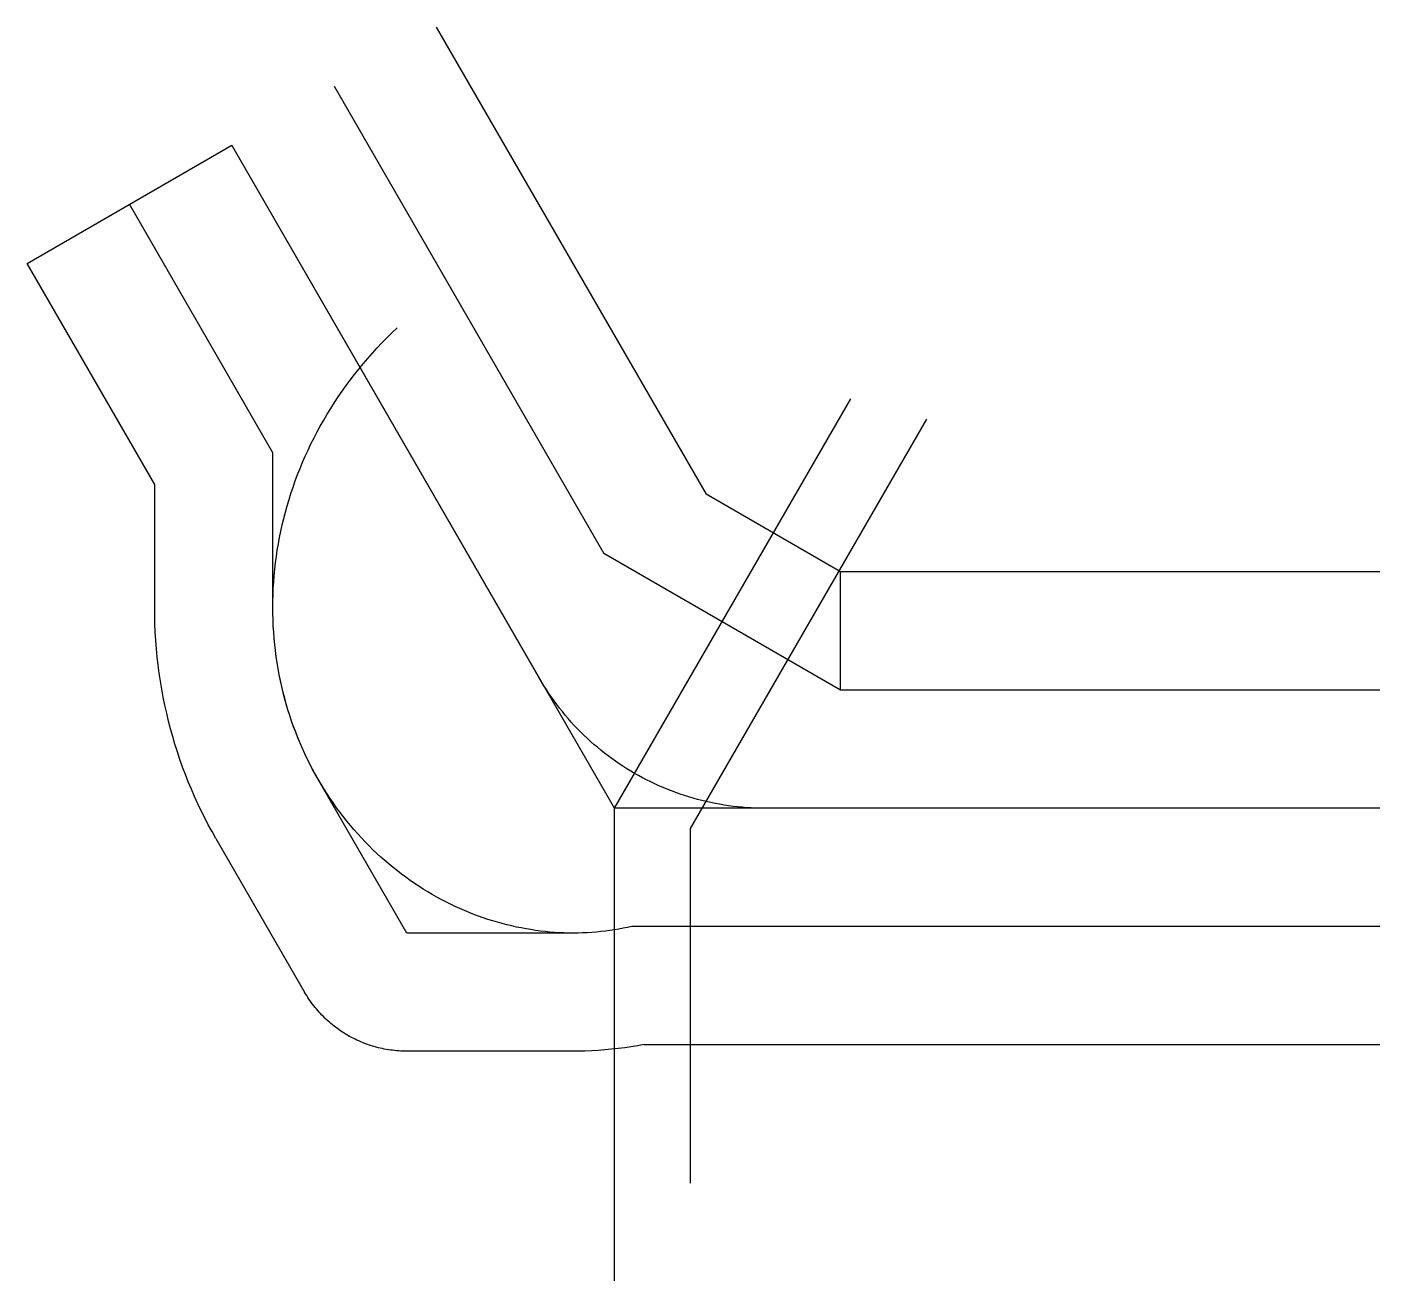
# Model space of a CAD drawing. Header units: metres. Extents: x -11510 to 15000, y -9260 to 15305.
import ezdxf

# ---------------------------------------------------------------- set-up
doc = ezdxf.new("R2010")
doc.units = ezdxf.units.M

msp = doc.modelspace()

# ---------------------------------------------------------------- linework, layer by layer
at = {"color": 1}
for p, q in [((-3490, 15305), (1795, 6151)), ((-5495, 14148), (-210, 4994)), ((-11510, 10675), (-7500, 12990)), ((0, 0), (-7500, 12990)), ((-6694, 6965), (-9505, 11833)), ((-9009, 6345), (-11510, 10675)), ((-6694, 3938), (-6694, 6965)), ((-9009, 3938), (-9009, 6345)), ((4430, 4630), (1795, 6151)), ((4430, 2315), (-210, 4994)), ((15000, 4630), (4430, 4630)), ((4430, 2315), (4430, 4630)), ((15000, 2315), (4430, 2315)), ((-4067, -2444), (-5805, 566)), ((15000, 0), (0, 0)), ((-7810, -591), (-6072, -3602)), ((15000, -2315), (343, -2315)), ((-804, -2444), (-4067, -2444)), ((-804, -4759), (-4067, -4759)), ((581, -4630), (15000, -4630))]:
    msp.add_line(p, q, dxfattribs=at)
for points in [[(15000, 0), (2948, 0), (2859, 1), (2770, 3), (2681, 7), (2592, 12), (2503, 19), (2414, 28), (2326, 38), (2237, 50), (2149, 63), (2061, 78), (1974, 94), (1886, 112), (1799, 131), (1713, 152), (1626, 174), (1541, 198), (1455, 223), (1370, 250), (1286, 278), (1202, 308), (1118, 339), (1035, 372), (953, 406), (871, 441), (790, 478), (710, 517), (630, 557), (551, 598), (473, 640), (395, 684), (318, 729), (242, 776), (167, 824), (93, 873), (19, 923), (-53, 975), (-125, 1028), (-196, 1082), (-265, 1138), (-334, 1195), (-402, 1252), (-469, 1311), (-534, 1372), (-599, 1433), (-663, 1495), (-725, 1559), (-786, 1624), (-847, 1689), (-906, 1756), (-963, 1824), (-1020, 1893), (-1076, 1962), (-1130, 2033), (-1183, 2105), (-1235, 2177), (-1285, 2251), (-1334, 2325), (-1382, 2400), (-1429, 2476), (-1474, 2553), (-1474, 2553), (-7500, 12990)], [(343, -2315), (258, -2334), (173, -2351), (86, -2367), (-1, -2382), (-88, -2395), (-176, -2406), (-265, -2416), (-354, -2425), (-443, -2432), (-533, -2437), (-624, -2441), (-714, -2444), (-806, -2444), (-897, -2444), (-989, -2441), (-1081, -2437), (-1174, -2431), (-1266, -2424), (-1359, -2415), (-1452, -2405), (-1545, -2392), (-1639, -2378), (-1732, -2363), (-1826, -2345), (-1919, -2326), (-2012, -2305), (-2106, -2283), (-2199, -2259), (-2293, -2233), (-2386, -2205), (-2479, -2176), (-2571, -2145), (-2664, -2112), (-2756, -2078), (-2848, -2041), (-2940, -2003), (-3031, -1964), (-3122, -1922), (-3213, -1879), (-3303, -1834), (-3392, -1787), (-3481, -1739), (-3570, -1689), (-3658, -1637), (-3745, -1583), (-3832, -1528), (-3918, -1471), (-4003, -1413), (-4087, -1352), (-4171, -1290), (-4254, -1227), (-4336, -1162), (-4417, -1095), (-4497, -1026), (-4577, -956), (-4655, -884), (-4732, -811), (-4808, -736), (-4884, -659), (-4958, -581), (-5031, -501), (-5102, -420), (-5173, -338), (-5242, -254), (-5310, -168), (-5377, -81), (-5443, 8), (-5507, 98), (-5569, 189), (-5631, 282), (-5690, 376), (-5749, 471), (-5806, 568), (-5861, 666), (-5915, 765), (-5967, 865), (-6018, 967), (-6067, 1070), (-6114, 1174), (-6160, 1279), (-6204, 1385), (-6246, 1492), (-6287, 1601), (-6325, 1710), (-6362, 1820), (-6397, 1932), (-6431, 2044), (-6462, 2157), (-6491, 2271), (-6519, 2386), (-6544, 2502), (-6568, 2618), (-6590, 2735), (-6609, 2853), (-6627, 2972), (-6643, 3091), (-6656, 3211), (-6668, 3331), (-6677, 3452), (-6685, 3573), (-6690, 3695), (-6693, 3817), (-6694, 3940), (-6693, 4063), (-6690, 4186), (-6685, 4310), (-6677, 4434), (-6667, 4558), (-6655, 4682), (-6641, 4806), (-6625, 4931), (-6606, 5055), (-6585, 5179), (-6562, 5304), (-6537, 5428), (-6509, 5552), (-6479, 5676), (-6447, 5800), (-6413, 5924), (-6376, 6047), (-6338, 6170), (-6296, 6293), (-6253, 6415), (-6208, 6537), (-6160, 6658), (-6110, 6779), (-6057, 6899), (-6003, 7018), (-5946, 7137), (-5887, 7255), (-5826, 7373), (-5763, 7489), (-5697, 7605), (-5629, 7720), (-5559, 7834), (-5487, 7948), (-5413, 8060), (-5336, 8171), (-5258, 8281), (-5177, 8390), (-5094, 8498), (-5010, 8604), (-4923, 8710), (-4834, 8814), (-4743, 8917), (-4650, 9018), (-4555, 9118), (-4458, 9217), (-4359, 9314), (-4258, 9410), (-4258, 9410)], [(0, -9260), (0, 0), (4630, 8019)], [(6112, 7622), (1482, -397), (1482, -7342)], [(-7810, -591), (-7885, -458), (-7958, -324), (-8029, -187), (-8098, -50), (-8164, 90), (-8228, 230), (-8290, 373), (-8350, 516), (-8407, 661), (-8461, 807), (-8514, 955), (-8563, 1103), (-8611, 1253), (-8655, 1404), (-8697, 1556), (-8737, 1709), (-8774, 1863), (-8808, 2019), (-8840, 2175), (-8869, 2331), (-8896, 2489), (-8919, 2648), (-8940, 2807), (-8959, 2967), (-8974, 3127), (-8987, 3289), (-8997, 3450), (-9004, 3612), (-9008, 3775), (-9009, 3938)], [(-5805, 566), (-5860, 664), (-5914, 763), (-5966, 864), (-6017, 965), (-6066, 1068), (-6114, 1172), (-6159, 1277), (-6203, 1383), (-6246, 1491), (-6286, 1599), (-6325, 1708), (-6362, 1819), (-6397, 1930), (-6430, 2042), (-6461, 2155), (-6491, 2269), (-6518, 2384), (-6544, 2500), (-6568, 2616), (-6589, 2733), (-6609, 2851), (-6627, 2970), (-6643, 3089), (-6656, 3209), (-6668, 3329), (-6677, 3450), (-6685, 3571), (-6690, 3693), (-6693, 3816), (-6694, 3938)], [(343, -2315), (258, -2334), (173, -2351), (86, -2367), (-1, -2382), (-88, -2395), (-176, -2406), (-265, -2416), (-354, -2425), (-443, -2432), (-533, -2437), (-624, -2441), (-714, -2444), (-804, -2444)], [(-4067, -4759), (-4107, -4759), (-4148, -4758), (-4188, -4756), (-4228, -4754), (-4269, -4751), (-4309, -4747), (-4349, -4742), (-4389, -4737), (-4429, -4731), (-4469, -4724), (-4509, -4717), (-4548, -4709), (-4588, -4700), (-4627, -4691), (-4666, -4681), (-4705, -4670), (-4744, -4658), (-4782, -4646), (-4820, -4633), (-4859, -4620), (-4896, -4606), (-4934, -4591), (-4971, -4575), (-5008, -4559), (-5045, -4543), (-5082, -4525), (-5118, -4507), (-5154, -4488), (-5189, -4469), (-5224, -4449), (-5259, -4429), (-5294, -4408), (-5328, -4386), (-5361, -4364), (-5395, -4341), (-5428, -4317), (-5460, -4293), (-5492, -4269), (-5524, -4244), (-5555, -4218), (-5586, -4192), (-5616, -4165), (-5646, -4138), (-5675, -4110), (-5704, -4081), (-5732, -4053), (-5760, -4023), (-5787, -3993), (-5814, -3963), (-5840, -3932), (-5866, -3901), (-5891, -3870), (-5916, -3838), (-5940, -3805), (-5963, -3772), (-5986, -3739), (-6008, -3705), (-6030, -3671), (-6051, -3637), (-6072, -3602)], [(581, -4630), (455, -4653), (328, -4673), (201, -4692), (72, -4708), (-56, -4722), (-186, -4734), (-316, -4744), (-446, -4751), (-577, -4756), (-709, -4759), (-804, -4759)]]:
    msp.add_lwpolyline(points, dxfattribs=at)

doc.saveas('drawing.dxf')
